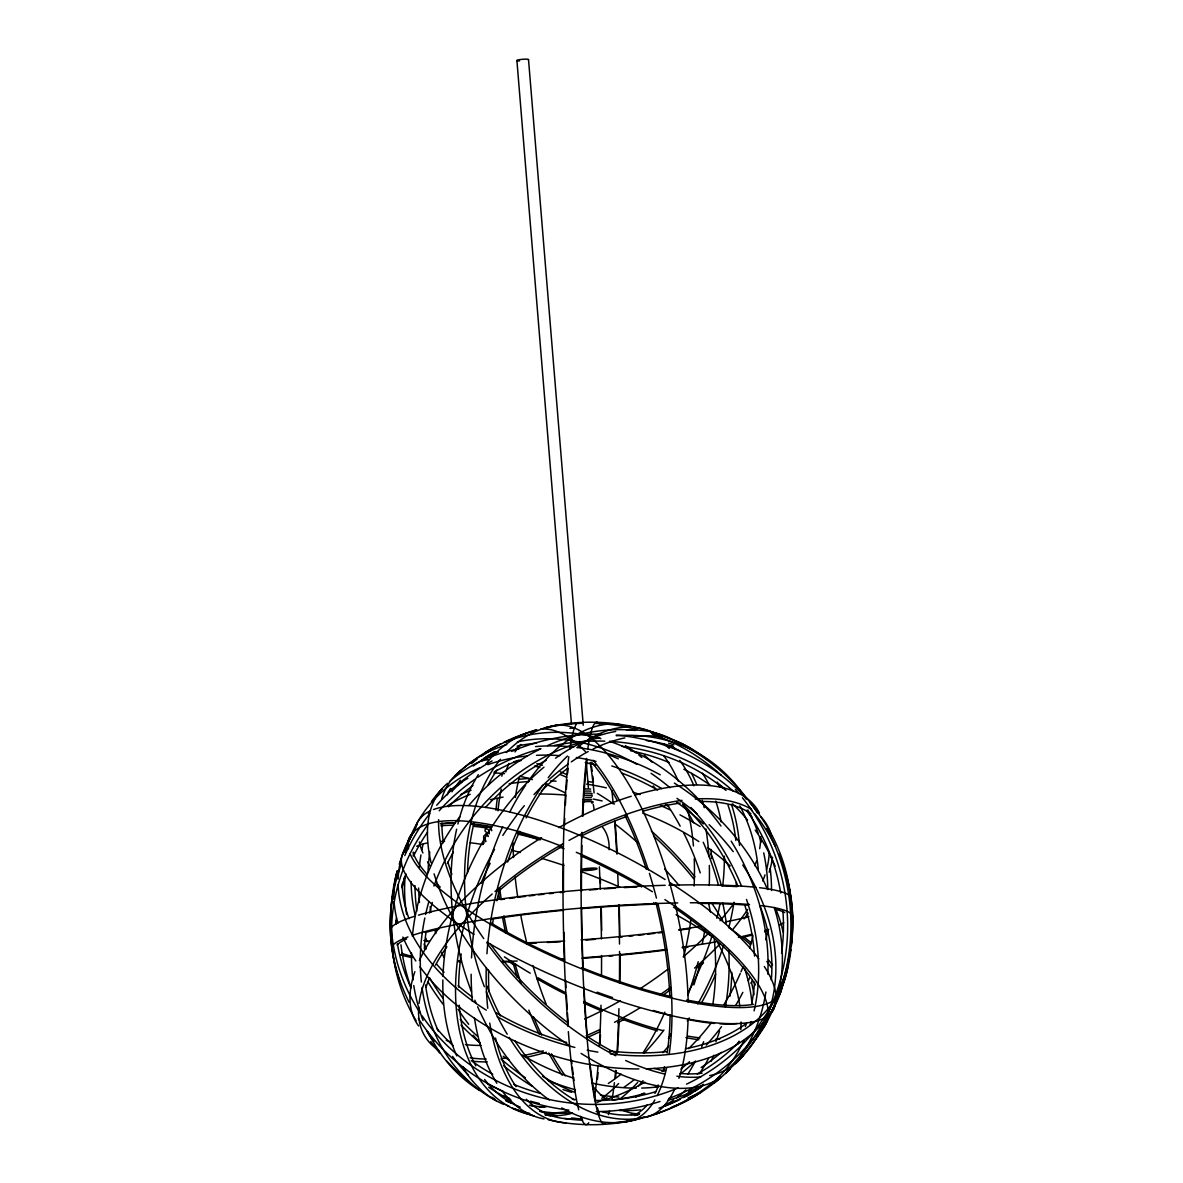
<?xml version="1.0" encoding="UTF-8"?>
<svg xmlns="http://www.w3.org/2000/svg" width="1183" height="1183" viewBox="0 0 1183 1183"><rect width="100%" height="100%" fill="white"/><g stroke="black" fill="none" stroke-linecap="round" stroke-linejoin="round"><path stroke-width="1.5" d="M609.068 849.734C609.526 841.808 607.633 833.542 602.62 827.272M483.448 842.178L483.463 843.952M487.766 832.669C480.594 831.058 489.599 824.447 489.2 833.867M592.032 794.148L591.973 793.512A9.76 1.242 -4.7 0 0 585.171 793.202M592.195 796.248L592.151 795.612A9.76 1.242 -4.7 0 0 585.348 795.301M487.13 832.98L483.684 836.159L483.743 843.302M583.219 799.649L585.689 799.486A9.76 1.242 -4.7 0 1 591.515 799.59M583.367 801.482L585.836 801.335A9.76 1.242 -4.7 0 1 592.653 801.645L592.698 802.281A9.405 1.198 -4.7 0 1 591.766 802.651M583.382 801.749L585.851 801.586A9.76 1.242 -4.7 0 1 592.668 801.911L592.713 802.532A9.405 1.198 -4.7 0 1 591.796 802.902M488.313 836.514L486.228 834M487.677 835.509L486.553 833.882M491.758 830.732C491.921 827.42 485.222 825.187 485.4 828.943M485.488 840.64L485.695 841.571M594.088 809.128L593.26 804.351M485.045 837.357L485.607 841.557M528.52 59.608L583.249 725.268M586.265 762.044L588.38 787.774M516.897 60.466L571.478 724.277M519.529 60.91A5.841 0.739 -4.7 0 1 517.577 60.096A5.841 0.739 -4.7 0 1 525.001 59.165A5.841 0.739 -4.7 0 1 528.239 59.815M585.511 797.401A9.76 1.242 -4.7 0 1 591.352 797.49M584.831 789.002A9.76 1.242 -4.7 0 1 590.657 789.105M581.785 870.407A8.488 1.079 -4.7 0 0 586.872 870.496L591.16 870.156A8.192 1.035 -4.7 0 0 596.971 868.928L596.942 868.381A8.488 1.079 -4.7 0 0 591.012 868.115L586.709 868.455A8.192 1.035 -4.7 0 0 581.711 869.357M584.994 791.102A9.76 1.242 -4.7 0 1 590.835 791.205M783.205 982.26A201.066 130.766 17.9 0 1 646.229 1068.811M638.894 1068.929A201.066 130.766 17.9 0 1 419.98 966.895M415.854 960.995A201.066 130.766 17.9 0 1 402.885 937.069M397.946 923.154A201.066 130.766 17.9 0 1 394.087 901.535M394.264 886.688A201.066 130.766 17.9 0 1 397.266 870.762M788.322 963.849A201.066 130.766 17.9 0 1 610.236 1053.876M597.873 1052.116A201.066 130.766 17.9 0 1 587.226 1050.179M574.879 1047.428A201.066 130.766 17.9 0 1 497.289 1016.759M486.317 1010.193A201.066 130.766 17.9 0 1 398.139 884.692M398.139 879.117A201.066 130.766 17.9 0 1 413.044 833.113M460.542 794.636A201.066 130.766 17.9 0 1 471.1 790.244M518.953 779.301A201.066 130.766 17.9 0 1 529.54 778.429M587.581 781.416A201.066 130.766 17.9 0 1 592.905 782.303M633.186 792.27A201.066 130.766 17.9 0 1 640.092 794.577M665.364 804.617A201.066 130.766 17.9 0 1 668.602 806.096M490.25 799.723A196.807 127.986 17.9 0 1 503.086 797.12M539.123 794.03A196.807 127.986 17.9 0 1 564.587 795.05M593.156 799.072A196.807 127.986 17.9 0 1 602.132 800.935M611.019 803.08A196.807 127.986 17.9 0 1 614.539 804.011M642.561 813.046A196.807 127.986 17.9 0 1 698.857 841.571M707.538 847.531A196.807 127.986 17.9 0 1 730.192 865.986M745.32 1024.212A196.807 127.986 17.9 0 1 685.475 1048.774M666.68 1051.598A196.807 127.986 17.9 0 1 609.57 1050.933M566.701 1042.43A196.807 127.986 17.9 0 1 496.224 1012.84M472.475 997.195A196.807 127.986 17.9 0 1 458.176 985.735M444.039 972.322A196.807 127.986 17.9 0 1 436.571 964.115M409.037 918.718A196.807 127.986 17.9 0 1 402.25 883.553M447.588 805.786A196.807 127.986 17.9 0 1 470.198 794.296M509.178 783.723A196.807 127.986 17.9 0 1 529.156 781.475M550.598 780.972A196.807 127.986 17.9 0 1 556.054 781.15M586.591 784.122A196.807 127.986 17.9 0 1 606.361 787.848M660.395 805.475A196.807 127.986 17.9 0 1 670.273 809.985M679.974 814.865A196.807 127.986 17.9 0 1 700.129 826.562M775.427 908.293A196.807 127.986 17.9 0 1 783.042 932.041M415.366 828.455A201.066 66.233 27.7 0 1 430.154 810.947M433.51 809.527A201.066 66.233 27.7 0 1 665.083 879.531M669.755 882.488A201.066 66.233 27.7 0 1 758.835 958.807M764.307 966.541A201.066 66.233 27.7 0 1 768.876 1015.458M698.842 1039.768A201.066 66.233 27.7 0 1 685.963 1037.654M657.408 1030.837A201.066 66.233 27.7 0 1 622.273 1019.199M602.132 1011.169A201.066 66.233 27.7 0 1 583.603 1002.962M565.755 994.312A201.066 66.233 27.7 0 1 536.993 978.814M514.797 965.417A201.066 66.233 27.7 0 1 508.631 961.439M406.952 847.22A201.066 66.233 27.7 0 1 562.783 846.717M576.298 852.307A201.066 66.233 27.7 0 1 652.395 891.731M664.876 899.598A201.066 66.233 27.7 0 1 760.92 1030.585M736.92 1023.576A196.807 64.828 27.7 0 1 719.782 1023.798M714.532 1023.443A196.807 64.828 27.7 0 1 688.092 1019.539M670.672 1015.443A196.807 64.828 27.7 0 1 653.445 1010.474M430.242 866.311A196.807 64.828 27.7 0 1 427.507 861.904M422.908 852.973A196.807 64.828 27.7 0 1 419.374 842.015M719.767 1039.118A196.807 64.828 27.7 0 1 715.863 1039.073M699.922 1037.89A196.807 64.828 27.7 0 1 687.545 1036.071M662.717 1030.57A196.807 64.828 27.7 0 1 583.677 1001.439M565.592 992.655A196.807 64.828 27.7 0 1 538.073 977.809M530.235 973.225A196.807 64.828 27.7 0 1 504.402 956.884M441.037 823.93A196.807 64.828 27.7 0 1 455.278 822.924M471.751 823.767A196.807 64.828 27.7 0 1 491.182 826.651M517.415 832.847A196.807 64.828 27.7 0 1 540.158 839.915M558.879 846.762A196.807 64.828 27.7 0 1 563.98 848.773M581.134 855.974A196.807 64.828 27.7 0 1 641.674 886.969M673.541 907.124A196.807 64.828 27.7 0 1 755.493 984.995M774.954 1002.519A201.066 54.418 22.6 0 1 677.741 1017.025A201.066 54.418 22.6 0 1 486.878 942.126M474.043 934.407A201.066 54.418 22.6 0 1 407.588 847.693M781.652 986.43A201.066 54.418 22.6 0 1 608.683 979.095A201.066 54.418 22.6 0 1 410.028 853.49M408.564 848.758A201.066 54.418 22.6 0 1 414.287 831.605M440.431 823.619A201.066 54.418 22.6 0 1 454.583 823.294M472.106 824.492A201.066 54.418 22.6 0 1 491.625 827.272M517.71 832.669A201.066 54.418 22.6 0 1 524.661 834.385M743.456 936.537A201.066 54.418 22.6 0 1 751.53 943.206M768.403 959.871A201.066 54.418 22.6 0 1 772.558 965.062M612.498 997.594A196.807 53.265 22.6 0 1 597.134 992.182M416.667 846.289A196.807 53.265 22.6 0 1 427.462 842.932M440.993 841.409A196.807 53.265 22.6 0 1 444.645 841.305M470.228 842.754A196.807 53.265 22.6 0 1 482.915 844.529M511.574 850.266A196.807 53.265 22.6 0 1 520.402 852.44M541.991 858.444A196.807 53.265 22.6 0 1 563.803 865.409M580.883 871.442A196.807 53.265 22.6 0 1 620.025 887.191M653.534 902.866A196.807 53.265 22.6 0 1 658.487 905.379M676.084 914.74A196.807 53.265 22.6 0 1 712.994 937.173M753.438 1004.367A196.807 53.265 22.6 0 1 686.687 999.975M671.426 996.648A196.807 53.265 22.6 0 1 581.711 967.59M564.661 960.448A196.807 53.265 22.6 0 1 490.93 922.991M440.268 887.132A196.807 53.265 22.6 0 1 436.749 883.982M427.3 874.518A196.807 53.265 22.6 0 1 413.059 852.292M440.889 825.838A196.807 53.265 22.6 0 1 453.222 825.202M473.466 826.296A196.807 53.265 22.6 0 1 485.902 827.863M518.258 834.178A196.807 53.265 22.6 0 1 537.94 839.25M728.521 927.221A196.807 53.265 22.6 0 1 750.628 944.744M766.85 961.498A196.807 53.265 22.6 0 1 771.331 967.664M774.214 907.435A201.066 157.147 35.2 0 1 753.748 1041.72M431.425 801.571A201.066 157.147 35.2 0 1 441.688 789.238M449.481 781.682A201.066 157.147 35.2 0 1 518.953 748.839M535.529 746.591A201.066 157.147 35.2 0 1 573.725 747.079M577.363 747.508A201.066 157.147 35.2 0 1 660.247 774.806M674.369 783.102A201.066 157.147 35.2 0 1 767.338 889.054M742.776 865.054A201.066 157.147 35.2 0 1 741.312 1057.676M700.425 1086.659A201.066 157.147 35.2 0 1 688.58 1091.48M571.714 1092.338A201.066 157.147 35.2 0 1 562.96 1089.617M479.485 1042.415A201.066 157.147 35.2 0 1 461 1025.055M443.27 1004.471A201.066 157.147 35.2 0 1 427.995 981.949M405.178 852.603A201.066 157.147 35.2 0 1 479.396 768.004M487.914 764.662A201.066 157.147 35.2 0 1 527.16 755.996M536.52 755.316A201.066 157.147 35.2 0 1 559.958 755.641M576.328 757.504A201.066 157.147 35.2 0 1 596.04 761.453M611.788 765.963A201.066 157.147 35.2 0 1 661.637 788.529M676.957 798.348A201.066 157.147 35.2 0 1 697.009 813.727M709.12 824.699A201.066 157.147 35.2 0 1 733.223 851.671M658.192 1086.866A196.807 153.82 35.2 0 1 641.689 1088.064M636.291 1088.138A196.807 153.82 35.2 0 1 592.239 1083.125M573.415 1078.068A196.807 153.82 35.2 0 1 522.147 1054.97M426.264 949.003A196.807 153.82 35.2 0 1 424.12 943.93M414.937 914.518A196.807 153.82 35.2 0 1 411.107 881.512M413.163 855.945A196.807 153.82 35.2 0 1 413.843 852.366M618.916 1097.04A196.807 153.82 35.2 0 1 600.476 1095.103M575.485 1089.809A196.807 153.82 35.2 0 1 548.217 1080.508M509.355 1060.323A196.807 153.82 35.2 0 1 503.189 1056.256M477.193 1035.983A196.807 153.82 35.2 0 1 460.231 1019.317M442.649 997.89A196.807 153.82 35.2 0 1 429.71 977.912M406.656 914.518A196.807 153.82 35.2 0 1 405.207 876.1M428.29 813.416A196.807 153.82 35.2 0 1 430.464 810.518M448.268 791.915A196.807 153.82 35.2 0 1 467.832 778.281M514.058 761.689A196.807 153.82 35.2 0 1 521.2 760.521M585.26 762.636A196.807 153.82 35.2 0 1 595.877 764.987M621.533 772.972A196.807 153.82 35.2 0 1 657.659 790.081M676.321 801.97A196.807 153.82 35.2 0 1 703.382 823.886M760.211 906.385A196.807 153.82 35.2 0 1 771.286 980.042M790.939 949.594A201.066 184.385 5.8 0 1 668.75 1098.504M660.025 1101.491A201.066 184.385 5.8 0 1 596.128 1111.606M568.86 1110.098A201.066 184.385 5.8 0 1 418.338 1018.43M409.2 1002.415A201.066 184.385 5.8 0 1 393.924 888.67M791.56 917.402A201.066 184.385 5.8 0 1 792.033 928.078M792.033 931.657A201.066 184.385 5.8 0 1 791.309 946.016M784.758 871.368A201.066 184.385 5.8 0 1 686.524 1084.146M678.096 1087.916A201.066 184.385 5.8 0 1 422.124 1015.872M420.069 1012.811A201.066 184.385 5.8 0 1 397.207 871.102M399.277 864.211A201.066 184.385 5.8 0 1 401.037 859.095M402.959 854.022A201.066 184.385 5.8 0 1 414.834 829.786M630.465 750.702A196.807 180.481 5.8 0 1 669.06 762.458M683.863 769.246A196.807 180.481 5.8 0 1 710.229 785.216M732.573 803.819A196.807 180.481 5.8 0 1 747.538 820.07M755.227 830.126A196.807 180.481 5.8 0 1 775.146 866.296M739.005 1042.031A196.807 180.481 5.8 0 1 697.231 1074.06M655.855 1091.672A196.807 180.481 5.8 0 1 594.591 1100.515M576.151 1099.658A196.807 180.481 5.8 0 1 572.468 1099.303M540.054 1093.269A196.807 180.481 5.8 0 1 513.94 1084.456M492.719 1074.268A196.807 180.481 5.8 0 1 471.307 1060.648M453.104 1045.639A196.807 180.481 5.8 0 1 436.631 1028.249M410.678 987.154A196.807 180.481 5.8 0 1 397.429 943.753M453.888 788.972A196.807 180.481 5.8 0 1 462.302 781.919M718.125 783.412A196.807 180.481 5.8 0 1 725.12 789.165M631.752 1120.227A201.066 197.457 72.8 0 1 613.504 1122.844M471.248 763.582A201.066 197.457 72.8 0 1 477.119 759.161M481.614 755.996A201.066 197.457 72.8 0 1 490.945 750.007M505.614 742.007A201.066 197.457 72.8 0 1 508.971 740.41M512.328 738.887A201.066 197.457 72.8 0 1 531.182 731.656M545.437 727.634A201.066 197.457 72.8 0 1 757.371 812.81M766.658 828.425A201.066 197.457 72.8 0 1 735.663 1063.606M720.758 1077.639A201.066 197.457 72.8 0 1 655.071 1114.238M648.299 1116.353A201.066 197.457 72.8 0 1 548.173 1119.754M534.272 1116.042A201.066 197.457 72.8 0 1 514.028 1108.575M509.148 1106.386A201.066 197.457 72.8 0 1 505.94 1104.863M494.805 1099.007A201.066 197.457 72.8 0 1 491.684 1097.203M469.34 1081.868A201.066 197.457 72.8 0 1 446.819 1061.107M439.603 1052.914A201.066 197.457 72.8 0 1 430.73 1041.513M393.362 899.139A201.066 197.457 72.8 0 1 394.294 891.997M404.586 851.79A201.066 197.457 72.8 0 1 417.303 824.093M420.911 817.837A201.066 197.457 72.8 0 1 422.819 814.762M436.35 795.804A201.066 197.457 72.8 0 1 442.309 788.765M459.433 771.7A201.066 197.457 72.8 0 1 500.705 743.856M504.032 742.214A201.066 197.457 72.8 0 1 527.929 732.676M543.988 728.21A201.066 197.457 72.8 0 1 582.347 723.286M595.345 723.345A201.066 197.457 72.8 0 1 636.809 729.438M652.321 734.14A201.066 197.457 72.8 0 1 721.334 775.338M735.382 789.505A201.066 197.457 72.8 0 1 738.976 793.616M742.436 797.8A201.066 197.457 72.8 0 1 727.146 1069.905M720.299 1076.219A201.066 197.457 72.8 0 1 651.818 1115.244M638.036 1114.549A196.807 193.273 72.8 0 1 634.487 1115.332M582.317 1119.014A196.807 193.273 72.8 0 1 571.478 1117.979M557.252 1115.658A196.807 193.273 72.8 0 1 539.625 1111.221M510.864 1099.953A196.807 193.273 72.8 0 1 488.653 1087.281M465.584 1069.432A196.807 193.273 72.8 0 1 462.893 1066.962M411.048 987.79A196.807 193.273 72.8 0 1 400.978 944.818M402.575 886.348A196.807 193.273 72.8 0 1 404.364 877.387M482.501 760.565A196.807 193.273 72.8 0 1 496.254 751.841M700.78 1087.369A196.807 193.273 72.8 0 1 694.687 1091.273M691.582 1093.151A196.807 193.273 72.8 0 1 683.641 1097.573M680.402 1099.244A196.807 193.273 72.8 0 1 665.571 1105.913M638.317 1114.697A196.807 193.273 72.8 0 1 634.783 1115.554M582.687 1120.242A196.807 193.273 72.8 0 1 564.631 1118.512M550.45 1115.924A196.807 193.273 72.8 0 1 545.156 1114.667M396.29 923.893A196.807 193.273 72.8 0 1 396.29 920.211M483.729 758.54A196.807 193.273 72.8 0 1 494.568 751.944M569.925 728.314A196.807 193.273 72.8 0 1 575.293 727.885M668.868 745.408A196.807 193.273 72.8 0 1 680.21 751.131M746.65 810.34A196.807 193.273 72.8 0 1 780.721 893.017M782.909 911.161A196.807 193.273 72.8 0 1 781.564 953.38M703.427 1084.279A196.807 193.273 72.8 0 1 658.975 1108.22M493.814 773.017A196.807 98.322 45.3 0 1 504.49 773.652M519.84 776.24A196.807 98.322 45.3 0 1 532.335 779.582M545.629 784.211A196.807 98.322 45.3 0 1 565.622 793.068M616.092 824.847A196.807 98.322 45.3 0 1 638.45 843.331M664.624 869.002A196.807 98.322 45.3 0 1 679.175 885.579M717.608 942.511A196.807 98.322 45.3 0 1 739.804 1005.92M741.076 1022.038A196.807 98.322 45.3 0 1 740.824 1029.594M718.554 1078.822A201.066 100.451 45.3 0 1 581.075 1053.402M568.757 1045.269A201.066 100.451 45.3 0 1 434.072 873.838M431.1 862.791A201.066 100.451 45.3 0 1 447.558 783.294M730.488 1068.53A201.066 100.451 45.3 0 1 725.637 1073.513M743.811 1054.718A201.066 100.451 45.3 0 1 709.696 1075.584M700.735 1076.914A201.066 100.451 45.3 0 1 676.883 1076.205M664.595 1073.987A201.066 100.451 45.3 0 1 625.644 1060.515M615.766 1055.754A201.066 100.451 45.3 0 1 487.012 943.206M483.743 938.607A201.066 100.451 45.3 0 1 438.597 819.597M441.584 799.294A201.066 100.451 45.3 0 1 461.474 770.074M481.067 761.068A201.066 100.451 45.3 0 1 487.943 759.634M536.801 763.7A201.066 100.451 45.3 0 1 542.317 765.297M560.328 771.804A201.066 100.451 45.3 0 1 566.849 774.614M651.315 830.954A201.066 100.451 45.3 0 1 694.924 876.766M751.471 982.289A201.066 100.451 45.3 0 1 754.015 994.814M702.125 1073.129A196.807 98.322 45.3 0 1 680.136 1073.425M664.92 1071.059A196.807 98.322 45.3 0 1 654.258 1068.397M615.707 1053.003A196.807 98.322 45.3 0 1 586.28 1035.835M566.908 1022.068A196.807 98.322 45.3 0 1 490.442 944.152M451.891 874.281A196.807 98.322 45.3 0 1 447.899 862.156M443.448 842.695A196.807 98.322 45.3 0 1 441.924 822.954M447.337 794.858A196.807 98.322 45.3 0 1 450.56 788.455M534.509 766.037A196.807 98.322 45.3 0 1 539.877 767.471M560.047 774.481A196.807 98.322 45.3 0 1 566.687 777.29M597.297 793.349A196.807 98.322 45.3 0 1 612.38 803.08M653.681 835.997A196.807 98.322 45.3 0 1 693.756 878.762M712.136 903.738A196.807 98.322 45.3 0 1 722.591 920.404M744.551 968.256A196.807 98.322 45.3 0 1 751.885 1003.154M748.972 916.692A196.807 24.562 -4.5 0 1 725.697 921.838M701.105 926.245A196.807 24.562 -4.5 0 1 678.968 929.616M663.19 931.731A196.807 24.562 -4.5 0 1 581.03 939.879M564.69 940.973A196.807 24.562 -4.5 0 1 527.204 942.792M429.163 941.121A196.807 24.562 -4.5 0 1 423.869 940.515M500.72 899.657A196.807 24.562 -4.5 0 1 504.505 899.124M509.636 898.429A196.807 24.562 -4.5 0 1 514.856 897.734M518.376 897.276A196.807 24.562 -4.5 0 1 525.533 896.374M529.156 895.93A196.807 24.562 -4.5 0 1 534.627 895.294M538.295 894.866A196.807 24.562 -4.5 0 1 543.825 894.259M549.37 893.668A196.807 24.562 -4.5 0 1 553.053 893.283M560.224 892.559A196.807 24.562 -4.5 0 1 563.862 892.204M589.563 889.956A196.807 24.562 -4.5 0 1 596.897 889.394M604.173 888.877A196.807 24.562 -4.5 0 1 615.071 888.152M624.166 887.605A196.807 24.562 -4.5 0 1 636.809 886.954M737.053 886.629A196.807 24.562 -4.5 0 0 721.482 885.89A201.066 128.282 75.9 0 0 710.879 853.416M690.473 928.537A201.066 25.094 -4.5 0 1 678.938 930.208M661.785 932.485A201.066 25.094 -4.5 0 1 658.251 932.929M654.687 933.357A201.066 25.094 -4.5 0 1 647.5 934.215M643.877 934.629A201.066 25.094 -4.5 0 1 638.436 935.221M632.979 935.812A201.066 25.094 -4.5 0 1 629.341 936.197M622.258 936.906A201.066 25.094 -4.5 0 1 618.694 937.247M595.153 939.332A201.066 25.094 -4.5 0 1 586.088 940.041M560.402 941.772A201.066 25.094 -4.5 0 1 547.433 942.481M536.505 942.984A201.066 25.094 -4.5 0 1 527.574 943.339M390.804 928.433A201.066 25.094 -4.5 0 1 414.745 916.248M418.457 915.139A201.066 25.094 -4.5 0 1 665.157 885.298M668.898 885.209A201.066 25.094 -4.5 0 1 755.922 887.309M759.575 887.708A201.066 25.094 -4.5 0 1 790.762 900.574M768.255 930.666A201.066 25.094 -4.5 0 1 764.543 931.775M752.521 934.969A201.066 25.094 -4.5 0 1 742.54 937.291M688.077 947.006A201.066 25.094 -4.5 0 1 682.295 947.849M666.709 949.949A201.066 25.094 -4.5 0 1 620.114 955.154M612.912 955.834A201.066 25.094 -4.5 0 1 609.289 956.16M602.029 956.781A201.066 25.094 -4.5 0 1 582.11 958.348M510.391 961.794A201.066 25.094 -4.5 0 1 503.056 961.942M461.429 961.72A201.066 25.094 -4.5 0 1 457.836 961.602M412.187 957.565A201.066 25.094 -4.5 0 1 400.608 954.799M393.407 951.191A201.066 25.094 -4.5 0 1 407.958 936.921M412.69 935.265A201.066 25.094 -4.5 0 1 677.726 902.94M690.34 902.777A201.066 25.094 -4.5 0 1 749.534 904.492M760.994 905.616A201.066 25.094 -4.5 0 1 792.196 918.466M783.767 922.74A196.807 24.562 -4.5 0 1 780.041 924.825M768.802 929.32A196.807 24.562 -4.5 0 1 765.194 930.489M751.974 934.2A196.807 24.562 -4.5 0 1 738.443 937.394M716.277 941.786A196.807 24.562 -4.5 0 1 682.28 947.243M666.384 949.417A196.807 24.562 -4.5 0 1 582.45 957.786M564.291 958.984A196.807 24.562 -4.5 0 1 560.653 959.191M517.148 961.054A196.807 24.562 -4.5 0 1 502.184 961.35M461.518 961.01A196.807 24.562 -4.5 0 1 457.895 960.877M411.758 956.204A196.807 24.562 -4.5 0 1 401.909 953.291M397.104 945.084A196.807 24.562 -4.5 0 1 406.612 938.947M425.141 932.574A196.807 24.562 -4.5 0 1 438.952 929.025M490.945 919.235A196.807 24.562 -4.5 0 1 563.463 910.289M581.77 908.618A196.807 24.562 -4.5 0 1 655.796 904.123M698.266 903.383A196.807 24.562 -4.5 0 1 748.159 905.246M774.628 909.062A196.807 24.562 -4.5 0 1 784.743 912.596M760.713 836.558A196.807 89.213 -32 0 1 759.649 848.655M756.455 861.194A196.807 89.213 -32 0 1 754.828 865.779M734.037 903.102A196.807 89.213 -32 0 1 720.033 920.729M708.957 932.795A196.807 89.213 -32 0 1 683.183 956.855M667.774 969.247A196.807 89.213 -32 0 1 640.861 988.219M620.469 1000.67A196.807 89.213 -32 0 1 584.609 1019.007M481.082 1045.417A196.807 89.213 -32 0 1 465.363 1044.619M451.048 1041.868A196.807 89.213 -32 0 1 446.228 1040.33M418.664 1026.001A201.066 91.135 -32 0 1 414.863 971.687M419.374 960.492A201.066 91.135 -32 0 1 541.592 837.668M558.864 827.582A201.066 91.135 -32 0 1 631.234 796.248M634.827 795.153A201.066 91.135 -32 0 1 759.412 812.972M772.484 857.231A201.066 91.135 -32 0 1 769.157 872.152M748.144 913.143A201.066 91.135 -32 0 1 744.033 918.866M703.515 962.903A201.066 91.135 -32 0 1 697.985 967.827M671.367 989.092A201.066 91.135 -32 0 1 664.033 994.371M624.136 1019.332A201.066 91.135 -32 0 1 617.777 1022.792M600.136 1031.65A201.066 91.135 -32 0 1 586.872 1037.639M546.383 1052.279A201.066 91.135 -32 0 1 525.356 1057.528M487.322 1061.89A201.066 91.135 -32 0 1 473.215 1061.284M438.775 1050.4A201.066 91.135 -32 0 1 418.708 1006.925M419.063 1003.361A201.066 91.135 -32 0 1 492.172 893.993M494.967 891.553A201.066 91.135 -32 0 1 562.664 843.937M569.008 840.388A201.066 91.135 -32 0 1 682.029 800.359M695.234 799.043A201.066 91.135 -32 0 1 751.19 809.202M761.024 816.995A201.066 91.135 -32 0 1 771.597 836.44M769.246 851.908A196.807 89.213 -32 0 1 766.554 869.653M765.002 874.888A196.807 89.213 -32 0 1 762.769 881.024M747.612 909.52A196.807 89.213 -32 0 1 732.307 930.03M719.974 943.916A196.807 89.213 -32 0 1 694.598 968.078M670.48 987.317A196.807 89.213 -32 0 1 660.04 994.785M640.121 1007.768A196.807 89.213 -32 0 1 614.524 1022.289M599.87 1029.58A196.807 89.213 -32 0 1 586.398 1035.657M543.293 1050.859A196.807 89.213 -32 0 1 523.803 1055.428M507.596 1057.957A196.807 89.213 -32 0 1 502.05 1058.504M486.228 1059.081A196.807 89.213 -32 0 1 470.154 1057.794M434.028 1041.188A196.807 89.213 -32 0 1 427.004 1031.28M426.072 987.214A196.807 89.213 -32 0 1 429.414 978.016M435.492 965.18A196.807 89.213 -32 0 1 446.893 946.725M498.383 891.287A196.807 89.213 -32 0 1 560.934 847.161M581.859 835.819A196.807 89.213 -32 0 1 626.916 816.447M642.798 811.287A196.807 89.213 -32 0 1 680.21 803.109M700.203 801.527A196.807 89.213 -32 0 1 750.924 813.756M653.223 785.941A196.807 125.561 75.9 0 1 655.545 788.765M667.108 804.514A196.807 125.561 75.9 0 1 680.166 826.163M683.567 832.655A196.807 125.561 75.9 0 1 700.232 872.891M708.499 902.925A196.807 125.561 75.9 0 1 710.362 911.975M714.281 939.198A196.807 125.561 75.9 0 1 712.728 1005.121M703.663 1041.661A196.807 125.561 75.9 0 1 701.711 1046.881M695.072 1061.654A196.807 125.561 75.9 0 1 687.914 1074.001M644.262 1116.752A201.066 128.282 75.9 0 1 561.762 1107.924M549.296 1099.939A201.066 128.282 75.9 0 1 477.636 1006.748M476.217 1003.48A201.066 128.282 75.9 0 1 474.812 1000.182M471.47 991.812A201.066 128.282 75.9 0 1 456.653 829.194M457.865 824.033A201.066 128.282 75.9 0 1 478.316 774.658M485.799 764.055A201.066 128.282 75.9 0 1 536.964 729.852A201.066 77.486 76.6 0 0 530.028 732.292M635.508 1118.822A201.066 128.282 75.9 0 1 509.148 1037.358M507.211 1034.208A201.066 128.282 75.9 0 1 486.302 991.783M484.35 986.726A201.066 128.282 75.9 0 1 500.453 759.235M506.354 752.536A201.066 128.282 75.9 0 1 561.008 724.691M644.291 755.212A201.066 128.282 75.9 0 1 652.04 762.177M731.848 972.382A201.066 128.282 75.9 0 1 730.044 996.116M713.896 1055.251A201.066 128.282 75.9 0 1 710.85 1061.491M691.375 1089.691A201.066 128.282 75.9 0 1 685.238 1095.828M659.419 1112.671A201.066 128.282 75.9 0 1 646.036 1117.063M639.145 1114.075A196.807 125.561 75.9 0 1 601.94 1111.665M574.243 1099.761A196.807 125.561 75.9 0 1 514.901 1040.922M500.276 1015.886A196.807 125.561 75.9 0 1 487.056 986.119M467.492 872.536A196.807 125.561 75.9 0 1 474.087 822.791M487.928 785.261A196.807 125.561 75.9 0 1 497.126 769.882M514.368 750.273A196.807 125.561 75.9 0 1 521.452 744.551M625.349 745.615A196.807 125.561 75.9 0 1 635.951 752.891M638.924 755.168A196.807 125.561 75.9 0 1 641.851 757.534M682.591 804.085A196.807 125.561 75.9 0 1 693.696 822.762M703.234 842.237A196.807 125.561 75.9 0 1 718.495 885.224M722.798 903.147A196.807 125.561 75.9 0 1 726.273 923.065M728.861 950.718A196.807 125.561 75.9 0 1 725.356 1007.029M719.545 1031.132A196.807 125.561 75.9 0 1 715.892 1041.765M708.587 1058.267A196.807 125.561 75.9 0 1 699.39 1073.646M685.829 1089.824A196.807 125.561 75.9 0 1 676.528 1097.883M673.6 1100.013A196.807 125.561 75.9 0 1 662.879 1106.416M702.465 773.253A196.807 124.378 -65.7 0 1 708.868 784.388M715.789 801.142A196.807 124.378 -65.7 0 1 721.142 821.86M724.366 856.167A196.807 124.378 -65.7 0 1 722.709 885.801M719.974 903.753A196.807 124.378 -65.7 0 1 716.868 918.259M712.003 935.96A196.807 124.378 -65.7 0 1 687.707 993.321M663.959 1030.023A196.807 124.378 -65.7 0 1 643.981 1053.402M621.149 1074.149A196.807 124.378 -65.7 0 1 608.299 1083.465M546.235 1106.815A196.807 124.378 -65.7 0 1 539.271 1107.14M512.609 1103.207A196.807 124.378 -65.7 0 1 507.477 1101.373M626.606 730.162A201.066 127.069 -65.7 0 1 674.192 740.543M503.81 1104.464A201.066 127.069 -65.7 0 1 462.716 1067.125M456.83 1055.916A201.066 127.069 -65.7 0 1 442.871 979.968M442.974 976.286A201.066 127.069 -65.7 0 1 543.958 767.161M555.552 758.199A201.066 127.069 -65.7 0 1 581.903 742.48M588.424 739.552A201.066 127.069 -65.7 0 1 615.737 731.449M674.295 740.528A201.066 127.069 -65.7 0 1 692.957 750.022M731.419 804.322A201.066 127.069 -65.7 0 1 739.523 845.475M715.7 974.127A201.066 127.069 -65.7 0 1 701.282 1003.273M531.729 1115.037A201.066 127.069 -65.7 0 1 494.509 849.409M502.834 835.435A201.066 127.069 -65.7 0 1 524.32 805.697M534.021 794.577A201.066 127.069 -65.7 0 1 568.343 763.952M571.271 761.896A201.066 127.069 -65.7 0 1 588.202 751.53M593.067 749.031A201.066 127.069 -65.7 0 1 624.875 737.896M633.999 736.418A201.066 127.069 -65.7 0 1 662.317 737.29M717.194 782.067A196.807 124.378 -65.7 0 1 719.944 786.858M728.033 805.283A196.807 124.378 -65.7 0 1 735.87 840.492M736.388 882.518A196.807 124.378 -65.7 0 1 736.063 886.289M734.022 902.289A196.807 124.378 -65.7 0 1 728.772 927.635M723.7 945.202A196.807 124.378 -65.7 0 1 697.807 1003.894M689.26 1017.942A196.807 124.378 -65.7 0 1 687.279 1020.959M668.75 1045.816A196.807 124.378 -65.7 0 1 662.82 1052.663M633.94 1079.916A196.807 124.378 -65.7 0 1 623.959 1087.281M606.953 1097.661A196.807 124.378 -65.7 0 1 596.971 1102.512M567.914 1111.443A196.807 124.378 -65.7 0 1 545.289 1112.715M520.269 1107.125A196.807 124.378 -65.7 0 1 484.616 1079.458M475.847 1065.824A196.807 124.378 -65.7 0 1 459.255 1005.21M458.634 987.051A196.807 124.378 -65.7 0 1 461.222 953.986M481.008 883.317A196.807 124.378 -65.7 0 1 490.161 863.353M541.459 790.998A196.807 124.378 -65.7 0 1 567.544 768.432M668.646 743.161A196.807 124.378 -65.7 0 1 673.837 744.891M747.804 809.941A196.807 160.504 -57.3 0 1 758.303 833.586M759.456 837.046A196.807 160.504 -57.3 0 1 761.024 842.222M763.715 852.899A196.807 160.504 -57.3 0 1 767.797 889.498M749.8 977.469A196.807 160.504 -57.3 0 1 748.351 980.781M742.835 992.36A196.807 160.504 -57.3 0 1 735.722 1005.299M721.512 1026.681A196.807 160.504 -57.3 0 1 706.31 1045.107M689.497 1061.743A196.807 160.504 -57.3 0 1 680.979 1068.988M658.34 1085.033A196.807 160.504 -57.3 0 1 655.234 1086.911M643.996 1093.107A196.807 160.504 -57.3 0 1 635.611 1097.144M572.335 1113.011A196.807 160.504 -57.3 0 1 540.039 1111.207M510.701 1102.881A196.807 160.504 -57.3 0 1 505.644 1100.693M468.187 1074.77A196.807 160.504 -57.3 0 1 452.616 1056.389M438.287 1031.073A196.807 160.504 -57.3 0 1 425.555 984.966M424.357 948.707A196.807 160.504 -57.3 0 1 425.984 932.396M429.592 912.965A196.807 160.504 -57.3 0 1 432.313 902.496M447.337 863.516A196.807 160.504 -57.3 0 1 453.326 852.085M485.503 807.471A196.807 160.504 -57.3 0 1 546.176 760.314M646.391 740.558A196.807 160.504 -57.3 0 1 672.521 746.503M616.328 735.752A201.066 163.993 -57.3 0 1 746.222 799.176M770.237 868.677A201.066 163.993 -57.3 0 1 771.538 890.518M767.708 931.021A201.066 163.993 -57.3 0 1 765.815 939.894M752.432 980.219A201.066 163.993 -57.3 0 1 750.983 983.487M695.53 1061.018A201.066 163.993 -57.3 0 1 680.329 1074.075M529.807 1113.41A201.066 163.993 -57.3 0 1 512.564 1108.175M496.195 1100.737A201.066 163.993 -57.3 0 1 422.035 987.554M421.37 982.053A201.066 163.993 -57.3 0 1 424.815 918.008M425.584 914.459A201.066 163.993 -57.3 0 1 428.764 901.978M433.91 886.067A201.066 163.993 -57.3 0 1 599.751 737.837M651.404 733.09A201.066 163.993 -57.3 0 1 707.611 760.004M479.618 1090.549A201.066 163.993 -57.3 0 1 428.083 1032.079M423.041 1020.397A201.066 163.993 -57.3 0 1 413.769 985.543M412.985 980.056A201.066 163.993 -57.3 0 1 411.477 952.744M412.394 936.123A201.066 163.993 -57.3 0 1 459.729 816.773M468.808 805.446A201.066 163.993 -57.3 0 1 540.986 748.676M547.611 745.571A201.066 163.993 -57.3 0 1 634.99 730.443M739.863 805.889A196.807 160.504 -57.3 0 1 758.259 869.431M752.994 935.694A196.807 160.504 -57.3 0 1 749.667 947.894M743.057 966.777A196.807 160.504 -57.3 0 1 740.987 971.805M740.262 973.461A196.807 160.504 -57.3 0 1 724.026 1004.382M711.604 1022.482A196.807 160.504 -57.3 0 1 688.61 1048.656M664.802 1069.033A196.807 160.504 -57.3 0 1 661.785 1071.221M644.853 1082.164A196.807 160.504 -57.3 0 1 602.827 1100.471M543.84 1107.096A196.807 160.504 -57.3 0 1 529.437 1105.247M510.479 1100.412A196.807 160.504 -57.3 0 1 507.034 1099.214M700.617 1086.926A196.807 152.962 55.6 0 1 667.626 1100.308M575.101 1092.456A196.807 152.962 55.6 0 1 542.524 1076.279M443.788 957.461A196.807 152.962 55.6 0 1 441.851 952.374M435.788 933.564A196.807 152.962 55.6 0 1 434.841 930.015M430.982 912.137A196.807 152.962 55.6 0 1 430.139 906.77M428.069 872.211A196.807 152.962 55.6 0 1 429.799 852.041M451.921 791.782A196.807 152.962 55.6 0 1 460.424 780.277M481.111 760.639A196.807 152.962 55.6 0 1 494.952 751.737M699.286 1092.589A201.066 156.289 55.6 0 1 688.077 1097.972M471.189 763.183A201.066 156.289 55.6 0 1 473.895 760.876M485.429 752.447A201.066 156.289 55.6 0 1 600.905 738.65M609.585 741.327A201.066 156.289 55.6 0 1 720.965 826M731.153 841.128A201.066 156.289 55.6 0 1 767.767 974.127M765.889 992.019A201.066 156.289 55.6 0 1 739.405 1057.498M736.063 1061.816A201.066 156.289 55.6 0 1 714.295 1082.903M702.007 1091.451A201.066 156.289 55.6 0 1 671.988 1106.992M636.336 1114.268A201.066 156.289 55.6 0 1 630.923 1114.534M531.966 1086.112A201.066 156.289 55.6 0 1 503.588 1065.632M480.283 1043.258A201.066 156.289 55.6 0 1 473.17 1035.155M416.874 911.087A201.066 156.289 55.6 0 1 414.952 885.638M455.337 775.693A201.066 156.289 55.6 0 1 506.782 744.639M517.4 741.874A201.066 156.289 55.6 0 1 636.853 764.395M651.064 773.327A201.066 156.289 55.6 0 1 670.007 787.715M690.857 807.442A201.066 156.289 55.6 0 1 741.46 886.023M746.488 899.42A201.066 156.289 55.6 0 1 754.089 1010.844M751.146 1021.668A201.066 156.289 55.6 0 1 750.007 1025.203M743.915 1040.463A201.066 156.289 55.6 0 1 710.465 1084.885M676.735 1100.634A196.807 152.962 55.6 0 1 665.127 1104.848M640.491 1109.846A196.807 152.962 55.6 0 1 619.227 1110.482M525.429 1077.787A196.807 152.962 55.6 0 1 501.03 1058.948M468.719 1024.301A196.807 152.962 55.6 0 1 458.013 1009.262M426.886 941.757A196.807 152.962 55.6 0 1 425.91 938.223M419.462 902.54A196.807 152.962 55.6 0 1 418.634 888.019M419.329 867.538A196.807 152.962 55.6 0 1 420.941 854.925M421.902 849.675A196.807 152.962 55.6 0 1 423.07 844.292M473.2 765.992A196.807 152.962 55.6 0 1 498.487 752.048M517.119 746.177A196.807 152.962 55.6 0 1 536.579 743.19M609.644 755.138A196.807 152.962 55.6 0 1 618.31 758.835M683.197 804.366A196.807 152.962 55.6 0 1 737.837 886.067M744.654 904.744A196.807 152.962 55.6 0 1 754.562 956.071M754.562 982.127A196.807 152.962 55.6 0 1 751.708 1003.672M746.547 1023.103A196.807 152.962 55.6 0 1 745.349 1026.519M739.064 1041.203A196.807 152.962 55.6 0 1 737.482 1044.278M703.338 1085.166A196.807 152.962 55.6 0 1 686.436 1096.035M539.197 1103.414A196.807 181.398 -10.3 0 1 530.383 1101.166M503.278 1091.421A196.807 181.398 -10.3 0 1 486.775 1083.155M396.009 923.657A196.807 181.398 -10.3 0 1 396.379 918.141M401.717 887.634A196.807 181.398 -10.3 0 1 406.02 873.956M413.754 855.664A196.807 181.398 -10.3 0 1 427.492 832.226M448.461 806.791A196.807 181.398 -10.3 0 1 472.978 785.556M494.272 771.878A196.807 181.398 -10.3 0 1 519.13 760.048M621.844 746.384A196.807 181.398 -10.3 0 1 726.037 790.377M746.665 810.651A196.807 181.398 -10.3 0 1 752.358 817.571M778.872 854.126A201.066 185.332 -10.3 0 1 791.013 945.794M790.466 949.387A201.066 185.332 -10.3 0 1 788.396 960.019M536.239 1106.815A201.066 185.332 -10.3 0 1 530.842 1105.425M509.769 1098.489A201.066 185.332 -10.3 0 1 503.012 1095.709M416.12 1020.692A201.066 185.332 -10.3 0 1 428.793 823.412M439.174 810.784A201.066 185.332 -10.3 0 1 474.915 779.272M477.976 777.187A201.066 185.332 -10.3 0 1 540.187 748.854M554.354 745.467A201.066 185.332 -10.3 0 1 604.809 741.164M610.251 741.416A201.066 185.332 -10.3 0 1 733.135 791.043M748.809 806.747A201.066 185.332 -10.3 0 1 752.388 810.932M754.695 813.771A201.066 185.332 -10.3 0 1 775.087 845.904M749.963 802.621A201.066 185.332 -10.3 0 1 791.338 908.219M400.209 982.762A201.066 185.332 -10.3 0 1 401.362 864.167M404.778 855.59A201.066 185.332 -10.3 0 1 429.754 813.623M436.719 805.239A201.066 185.332 -10.3 0 1 492.128 760.92M511.677 751.427A201.066 185.332 -10.3 0 1 601.733 734.214M616.239 735.042A201.066 185.332 -10.3 0 1 745.083 797.091M721.408 1052.352A196.807 181.398 -10.3 0 1 701.105 1067.539M644.883 1093.388A196.807 181.398 -10.3 0 1 612.395 1100.175M546.28 728.417A201.066 77.486 76.6 0 1 637.593 800.152A201.066 77.486 76.6 0 1 688.166 1002.149M688.092 1018.726A201.066 77.486 76.6 0 1 678.924 1078.304M674.931 1088.597A201.066 77.486 76.6 0 1 647.811 1116.693M562.176 1075.184A201.066 77.486 76.6 0 1 548.779 1053.092M539.197 1034.179A201.066 77.486 76.6 0 1 528.845 1010.119M517.341 977.424A201.066 77.486 76.6 0 1 513.126 963.154M505.673 933.18A201.066 77.486 76.6 0 1 502.464 917.195M499.507 899.257A201.066 77.486 76.6 0 1 498.25 890.163M495.958 810.311A201.066 77.486 76.6 0 1 497.274 798.732M501.799 776.152A201.066 77.486 76.6 0 1 502.893 772.322M540.646 729.142A201.066 77.486 76.6 0 1 585.422 751.619M593.141 760.27A201.066 77.486 76.6 0 1 648.284 869.816M649.408 873.35A201.066 77.486 76.6 0 1 656.447 898.104M657.778 903.383A201.066 77.486 76.6 0 1 669.194 1053.92M666.561 1068.116A201.066 77.486 76.6 0 1 657.201 1095.576M654.85 1099.924A201.066 77.486 76.6 0 1 622.347 1121.809M639.619 1113.75A196.807 75.845 76.6 0 1 621.371 1109.61M605.223 1098.8A196.807 75.845 76.6 0 1 592.579 1086.098M546.25 1004.456A196.807 75.845 76.6 0 1 532.882 965.476M527.13 944.345A196.807 75.845 76.6 0 1 520.816 915.538M517.755 897.394A196.807 75.845 76.6 0 1 515.167 877.15M513.54 857.512A196.807 75.845 76.6 0 1 512.964 842.607M515.359 797.549A196.807 75.845 76.6 0 1 519.367 776.994M565.252 1075.805A196.807 75.845 76.6 0 1 551.411 1053.802M541.666 1035.095A196.807 75.845 76.6 0 1 533.489 1016.892M520.964 983.25A196.807 75.845 76.6 0 1 515.108 964.101M507.108 932.027A196.807 75.845 76.6 0 1 503.899 915.819M501.222 899.42A196.807 75.845 76.6 0 1 499.744 888.344A196.807 104.976 -78.1 0 0 496.845 900.781M497.984 810.828A196.807 75.845 76.6 0 1 501.222 789.031M505.747 771.937A196.807 75.845 76.6 0 1 508.971 763.449M515.019 751.944A196.807 75.845 76.6 0 1 520.712 744.491M591.677 762.281A196.807 75.845 76.6 0 1 617.23 800.388M625.082 815.678A196.807 75.845 76.6 0 1 646.347 869.254M655.87 902.555A196.807 75.845 76.6 0 1 669.815 996.885M670.081 1015.206A196.807 75.845 76.6 0 1 667.108 1053.003M664.417 1066.726A196.807 75.845 76.6 0 1 663.219 1071.473M658.458 1085.713A196.807 75.845 76.6 0 1 654.879 1093.432M647.234 1104.937A196.807 75.845 76.6 0 1 635.596 1114.386M663.545 743.634A196.807 104.976 -78.1 0 1 669.253 748.455M679.767 760.388A196.807 104.976 -78.1 0 1 693.933 785.837M705.926 829.061A196.807 104.976 -78.1 0 1 708.942 856.61M709.327 865.424A196.807 104.976 -78.1 0 1 709.253 885.461M704.935 929.365A196.807 104.976 -78.1 0 1 702.288 943.901M698.192 961.72A196.807 104.976 -78.1 0 1 688.018 994.859M670.998 1033.779A196.807 104.976 -78.1 0 1 668.439 1038.585M637.681 1082.43A196.807 104.976 -78.1 0 1 619.581 1099.318M575.13 1118.6A196.807 104.976 -78.1 0 1 526.302 1099.244M516.039 1086.63A196.807 104.976 -78.1 0 1 495.529 1038.053M488.949 991.724A196.807 104.976 -78.1 0 1 488.579 970.134M492.483 924.352A196.807 104.976 -78.1 0 1 493.355 918.88M507.581 862.037A196.807 104.976 -78.1 0 1 519.662 831.324M526.139 817.926A196.807 104.976 -78.1 0 1 547.123 783.737M633.748 727.294A201.066 107.239 -78.1 0 1 655.604 733.756M671.944 745.763A201.066 107.239 -78.1 0 1 675.434 749.371M691.626 773.371A201.066 107.239 -78.1 0 1 696.669 784.477M702.17 800.255A201.066 107.239 -78.1 0 1 704.225 807.678M710.939 849.379A201.066 107.239 -78.1 0 1 711.515 858.562M699.952 964.086A201.066 107.239 -78.1 0 1 693.889 984.907M643.064 1080.7A201.066 107.239 -78.1 0 1 638.524 1085.846M566.006 1122.918A201.066 107.239 -78.1 0 1 489.732 1023.088M487.751 1008.286A201.066 107.239 -78.1 0 1 486.243 968.359M486.938 953.764A201.066 107.239 -78.1 0 1 542.746 785.216M548.202 777.734A201.066 107.239 -78.1 0 1 567.441 756.07M577.053 747.686A201.066 107.239 -78.1 0 1 626.62 727.101M627.434 725.578A201.066 107.239 -78.1 0 1 630.805 726.51M544.003 1118.911A201.066 107.239 -78.1 0 1 503.1 1092.234M496.845 1083.273A201.066 107.239 -78.1 0 1 474.457 1018.105M472.387 1001.336A201.066 107.239 -78.1 0 1 471.145 974.23M471.529 957.905A201.066 107.239 -78.1 0 1 502.716 826.651M509.888 811.819A201.066 107.239 -78.1 0 1 525.636 785.142M527.766 782.052A201.066 107.239 -78.1 0 1 618.768 724.129M663.678 755.745A196.807 104.976 -78.1 0 1 678.258 781.076M687.87 810.488A196.807 104.976 -78.1 0 1 693.43 845.963M694.214 858.695A196.807 104.976 -78.1 0 1 694.125 886.008M691.049 918.925A196.807 104.976 -78.1 0 1 683.67 956.796M664.876 1012.145A196.807 104.976 -78.1 0 1 643.197 1052.604M618.635 1083.554A196.807 104.976 -78.1 0 1 601.748 1098.327M572.498 1113.159A196.807 104.976 -78.1 0 1 545.304 1114.8M605.149 1124.072A201.066 19.105 88.9 0 1 581.799 832.314M582.391 815.767A201.066 19.105 88.9 0 1 586.546 758.407M587.788 748.972A201.066 19.105 88.9 0 1 599.219 723.804M615.071 820.706A201.066 19.105 88.9 0 1 617.171 853.815M619.197 904.684A201.066 19.105 88.9 0 1 619.833 937.424M619.966 953.749A201.066 19.105 88.9 0 1 619.862 983.117M618.975 1021.728A201.066 19.105 88.9 0 1 617.526 1052.412M616.21 1070.63A201.066 19.105 88.9 0 1 615.618 1077.269M588.764 1122.756A201.066 19.105 88.9 0 1 580.587 1116.368M578.709 1109.861A201.066 19.105 88.9 0 1 568.343 1031.62M567.929 1026.208A201.066 19.105 88.9 0 1 568.772 756.75M569.777 749.312A201.066 19.105 88.9 0 1 576.225 724.484M591.515 766.377A201.066 19.105 88.9 0 1 592.151 771.153M592.787 776.181A201.066 19.105 88.9 0 1 593.393 781.416M600.254 877.623A201.066 19.105 88.9 0 1 600.476 883.154M601.23 906.829A201.066 19.105 88.9 0 1 601.718 930.489M600.461 1034.681A201.066 19.105 88.9 0 1 600.047 1043.273M598.051 1072.67A201.066 19.105 88.9 0 1 597.445 1079.192M599.278 1113.691A196.807 18.706 88.9 0 1 597.415 1107.88M595.774 1101.166A196.807 18.706 88.9 0 1 589.933 1063.34M587.374 1037.535A196.807 18.706 88.9 0 1 583.988 987.376M583.145 968.981A196.807 18.706 88.9 0 1 581.578 907.997M581.459 891.405A196.807 18.706 88.9 0 1 581.903 845.431M582.08 837.948A196.807 18.706 88.9 0 1 582.199 834.252M582.849 816.314A196.807 18.706 88.9 0 1 587.079 759.959M611.907 790.688A196.807 18.706 88.9 0 1 613.06 802.473M614.628 821.106A196.807 18.706 88.9 0 1 616.742 853.815M617.718 873.882A196.807 18.706 88.9 0 1 618.236 886.954M618.813 905.394A196.807 18.706 88.9 0 1 619.493 944.049M619.537 951.428A196.807 18.706 88.9 0 1 619.434 983.073M618.931 1008.626A196.807 18.706 88.9 0 1 616.89 1053.949M615.633 1070.393A196.807 18.706 88.9 0 1 614.849 1078.6M614.406 1082.696A196.807 18.706 88.9 0 1 612.188 1098.83M609.511 1111.192A196.807 18.706 88.9 0 1 608.387 1114.623M574.08 1080.523A196.807 18.706 88.9 0 1 573.637 1077.388M573.193 1074.134A196.807 18.706 88.9 0 1 572.335 1067.273M571.921 1063.68A196.807 18.706 88.9 0 1 571.507 1059.998M568.239 1024.034A196.807 18.706 88.9 0 1 567.47 1013.151M567.234 1009.454A196.807 18.706 88.9 0 1 566.361 994.859M565.977 987.701A196.807 18.706 88.9 0 1 565.622 980.426M564.764 959.96A196.807 18.706 88.9 0 1 563.966 932.322M563.448 891.731A196.807 18.706 88.9 0 1 563.566 863.827M564.468 825.468A196.807 18.706 88.9 0 1 564.749 818.385M565.4 804.869A196.807 18.706 88.9 0 1 565.977 794.917M566.361 789.15A196.807 18.706 88.9 0 1 567.071 779.996M567.677 773.15A196.807 18.706 88.9 0 1 568.151 768.314M590.258 762.429A196.807 18.706 88.9 0 1 594.088 792.95M599.367 866.828A196.807 18.706 88.9 0 1 600.284 889.158M600.846 907.553A196.807 18.706 88.9 0 1 601.422 938.918M601.541 955.509A196.807 18.706 88.9 0 1 601.482 976.064M601.008 1005.239A196.807 18.706 88.9 0 1 599.367 1046.408M598.051 1065.469A196.807 18.706 88.9 0 1 594.428 1097.573M584.89 869.49L593.127 868.973L584.89 869.49"/></g></svg>
